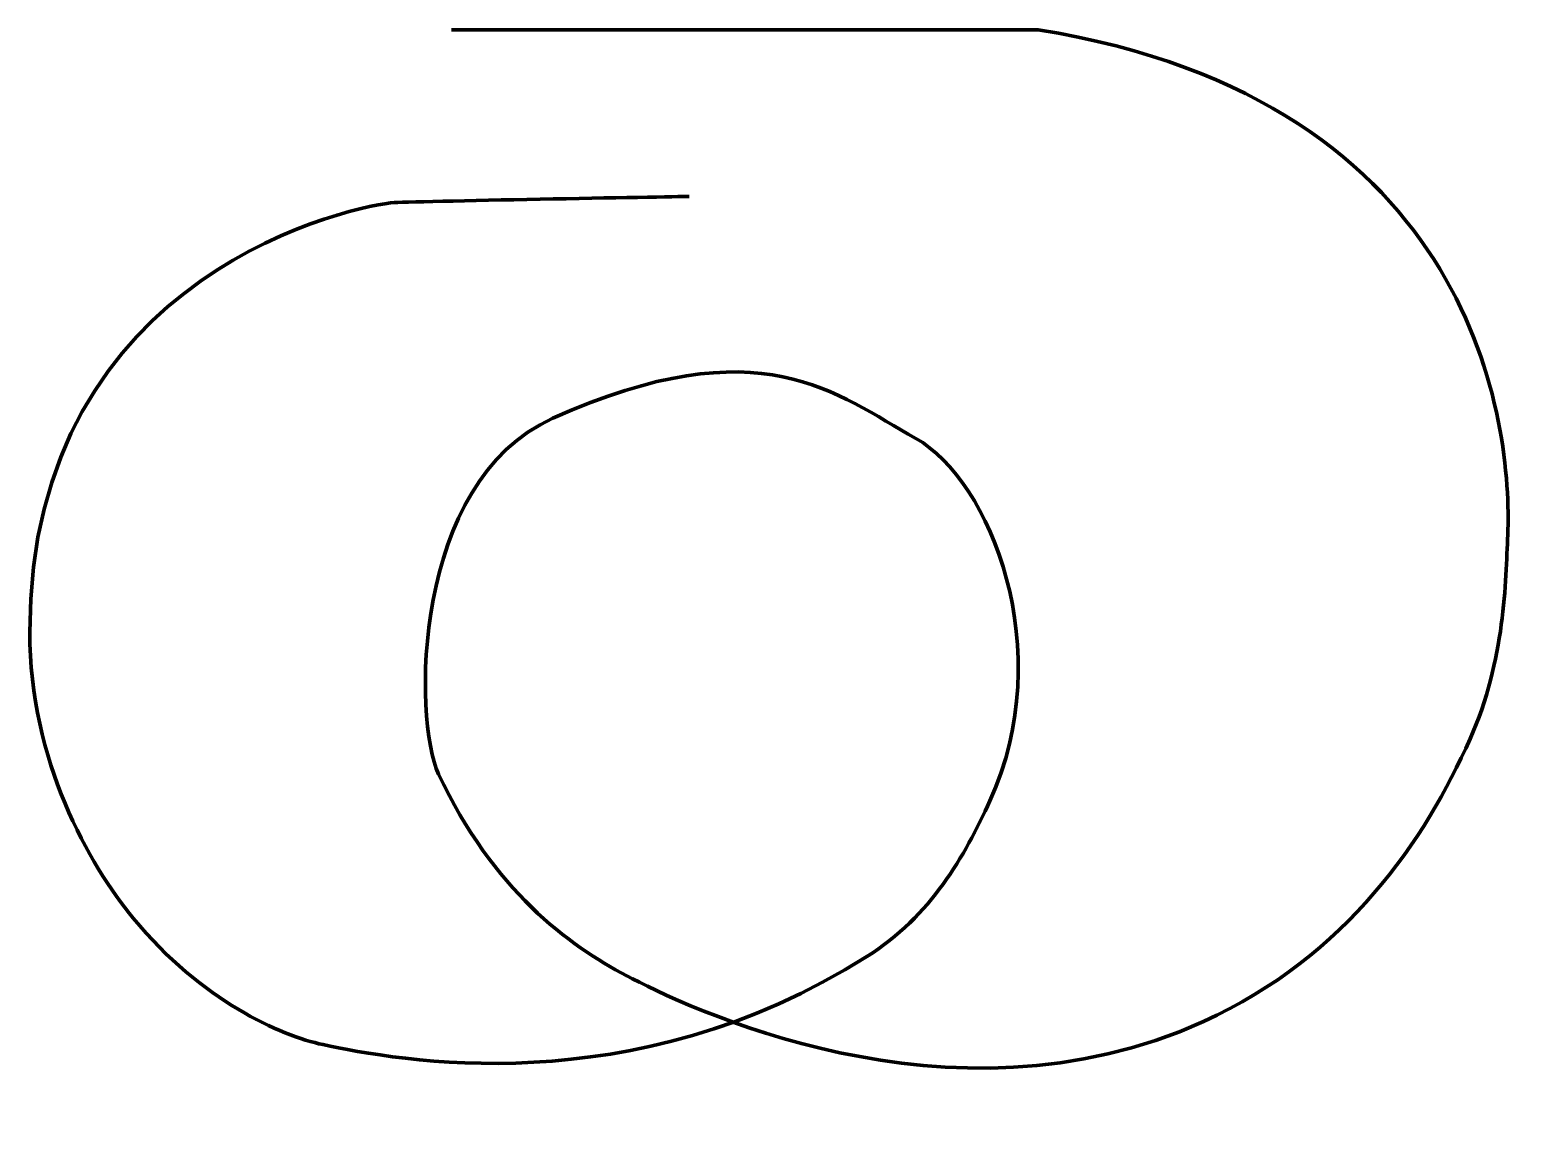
# Model space of a CAD drawing. Extents: x 15.8 to 26.3, y -19.9 to -12.
import ezdxf

# ---------------------------------------------------------------- set-up
doc = ezdxf.new("R2010")
doc.units = 0
doc.header["$MEASUREMENT"] = 0
doc.layers.add('appare_vestigium_path', color=7, linetype='Continuous', lineweight=0)

msp = doc.modelspace()

# ---------------------------------------------------------------- linework, layer by layer
at = {"layer": 'appare_vestigium_path', "color": 7, "lineweight": 140}
msp.add_open_spline([(20.466, -13.187), (20.466, -13.187), (18.587, -13.22), (18.367, -13.231), (18.147, -13.242), (15.774, -13.693), (15.774, -16.286), (15.774, -17.2), (16.198, -17.942), (16.511, -18.321), (16.998, -18.912), (17.562, -19.157), (17.861, -19.22), (18.378, -19.33), (20.053, -19.655), (21.73, -18.594), (22.19, -18.303), (22.424, -17.883), (22.606, -17.486), (23.093, -16.42), (22.611, -15.204), (22.078, -14.908), (21.515, -14.596), (20.98, -14.1), (19.496, -14.765), (18.491, -15.216), (18.502, -16.912), (18.683, -17.296), (19.072, -18.122), (19.608, -18.515), (20.022, -18.731), (20.406, -18.931), (22.312, -19.88), (24.125, -19.056), (25.151, -18.589), (25.703, -17.761), (26.022, -17.046), (26.272, -16.485), (26.276, -15.923), (26.29, -15.594), (26.323, -14.836), (26.081, -12.506), (22.949, -12.001), (19.949, -12.001), (18.774, -12.001), (18.774, -12.001)], degree=3, knots=[0, 0, 0, 0, 1, 1, 1, 2, 2, 2, 3, 3, 3, 4, 4, 4, 5, 5, 5, 6, 6, 6, 7, 7, 7, 8, 8, 8, 9, 9, 9, 10, 10, 10, 11, 11, 11, 12, 12, 12, 13, 13, 13, 14, 14, 14, 15, 15, 15, 15], dxfattribs=at)

doc.saveas('drawing.dxf')
